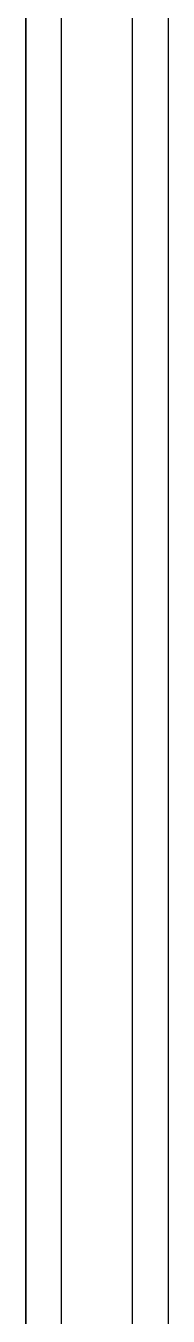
# Model space of a CAD drawing. Extents: x 1980812 to 2578970, y -669191 to 284498.
# Drawn here: x 2538768.4 to 2538792.4, y -307346 to -307127.9 of the extents above; entities that cross this region are included whole.
import ezdxf

# ---------------------------------------------------------------- set-up
doc = ezdxf.new("R2010")
doc.units = 0
doc.header["$LTSCALE"] = 1000
doc.header["$MEASUREMENT"] = 0
doc.linetypes.add('DOTE', pattern=[2.42, 2, -0.2, 0.02, -0.2])
for name, color, linetype in [('dote', 1, 'DOTE'), ('WINDOW', 2, 'Continuous'), ('空线', 3, 'Continuous')]:
    doc.layers.add(name, color=color, linetype=linetype)

# ---------------------------------------------------------------- blocks, each defined once
blk = doc.blocks.new('pm5')
at = {"layer": 'WINDOW'}
for p, q in [((29076, -1456.63, 0), (29076, -2885.3, 0)), ((29082, -2885.3, 0), (29082, -1456.63, 0)), ((29094, -2885.3, 0), (29094, -1456.63, 0)), ((29100, -1456.63, 0), (29100, -2885.3, 0))]:
    blk.add_line(p, q, dxfattribs=at)

msp = doc.modelspace()

# ---------------------------------------------------------------- linework, layer by layer
at = {"layer": 'dote'}
msp.add_line((2538768.37, -317274.28, 0), (2538768.37, -255997.63, 0), dxfattribs=at)
at = {"layer": 'WINDOW'}
for p, q in [((2538768.37, -307185.56, 0), (2538768.37, -307375.73, 0)), ((2538774.37, -307375.73, 0), (2538774.37, -307185.56, 0)), ((2538786.37, -307375.73, 0), (2538786.37, -307185.56, 0)), ((2538792.37, -307185.56), (2538792.37, -307375.73))]:
    msp.add_line(p, q, dxfattribs=at)

# ---------------------------------------------------------------- block references
at = {"layer": '空线', "xscale": -1, "rotation": 359.9999999999997}
msp.add_blockref('pm5', (2567868.37, -304490.42, 0), dxfattribs=at)

doc.saveas('drawing.dxf')
